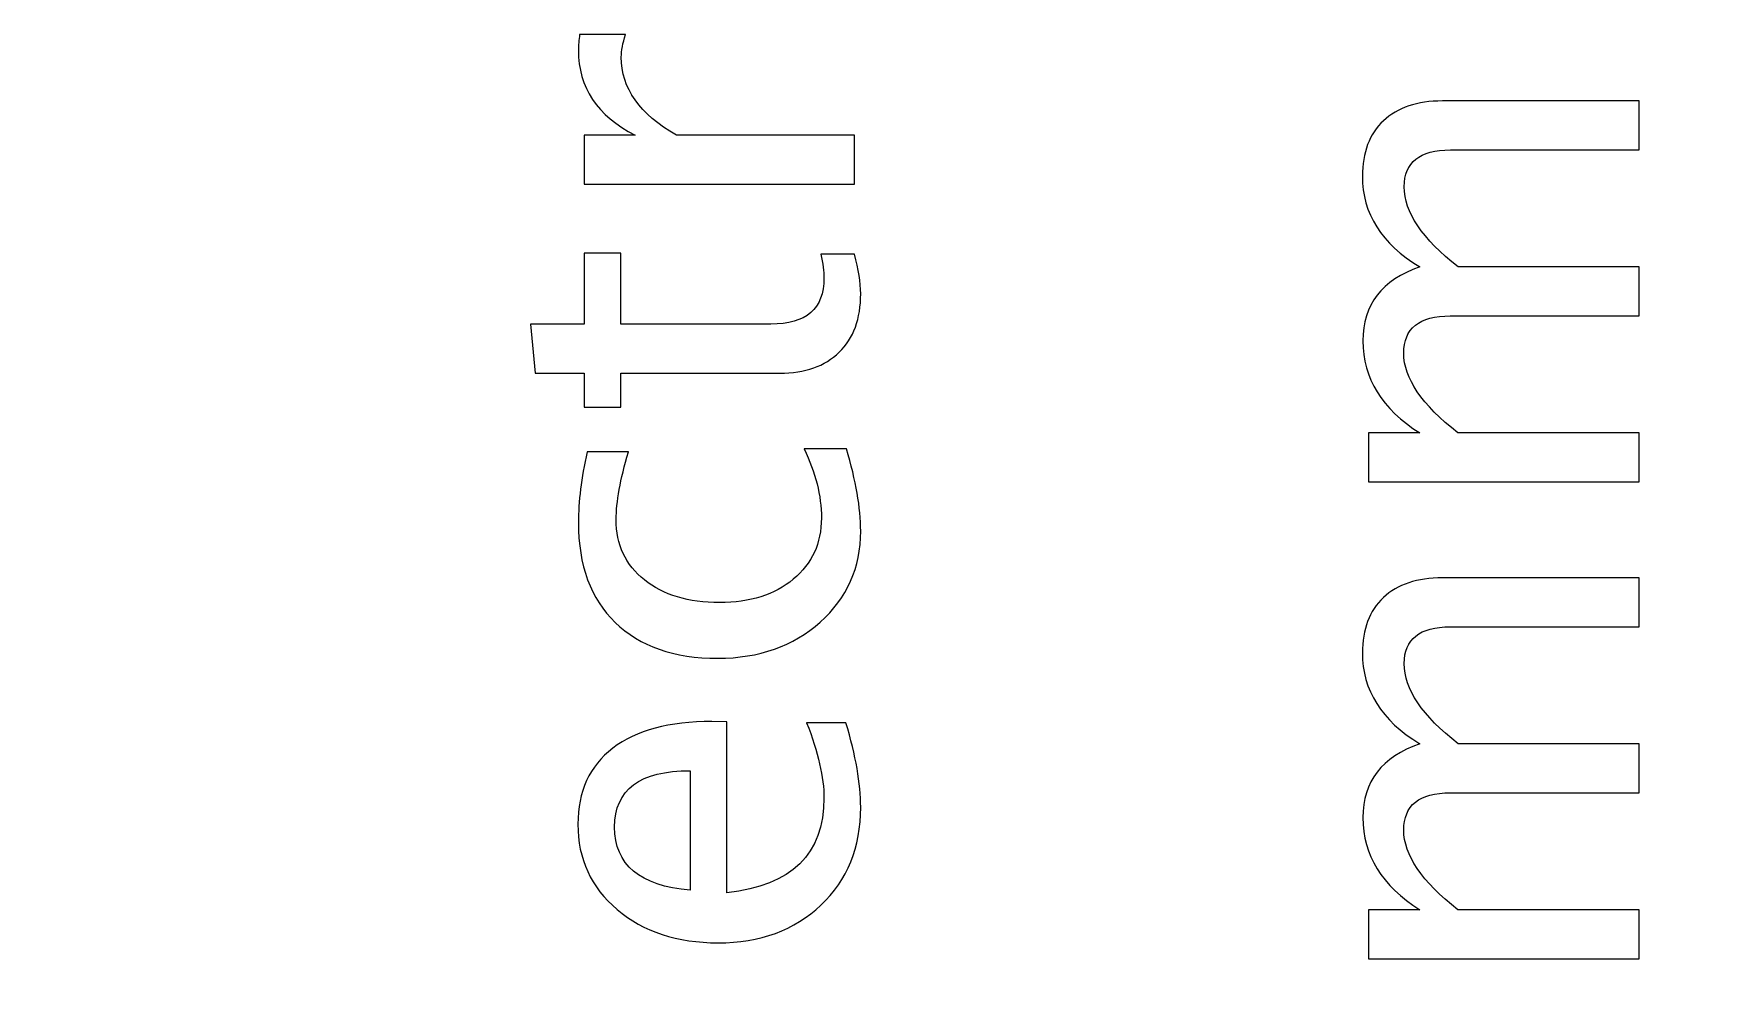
# Model space of a CAD drawing. Header units: centimetres. Extents: x -41.3 to 41.1, y -32.2 to 43.6.
# Drawn here: x -7.1 to 1.27, y -6.65 to -1.89 of the extents above; entities that cross this region are included whole.
import ezdxf

# ---------------------------------------------------------------- set-up
doc = ezdxf.new("R2010")
doc.units = ezdxf.units.CM
doc.header["$MEASUREMENT"] = 0
doc.layers.add('Layer 1', color=7, linetype='Continuous')

msp = doc.modelspace()

# ---------------------------------------------------------------- linework, layer by layer
at = {"layer": 'Layer 1', "color": 4, "lineweight": 53}
msp.add_open_spline([(31.7, -32.2), (31.7, -32.2), (-31.7, -32.2), (-31.7, -32.2), (-31.7, -32.2), (-31.97614, -32.2), (-32.2, -31.97614), (-32.2, -31.7), (-32.2, -31.7), (-32.2, -31.7), (-32.2, 31.7), (-32.2, 31.7), (-32.2, 31.7), (-32.2, 31.97614), (-31.97614, 32.2), (-31.7, 32.2), (-31.7, 32.2), (-31.7, 32.2), (31.7, 32.2), (31.7, 32.2), (31.7, 32.2), (31.97614, 32.2), (32.2, 31.97614), (32.2, 31.7), (32.2, 31.7), (32.2, 31.7), (32.2, -31.7), (32.2, -31.7), (32.2, -31.7), (32.2, -31.97614), (31.97614, -32.2), (31.7, -32.2)], degree=3, knots=[0, 0, 0, 0, 0.1111111, 0.1111111, 0.1111111, 0.1111111, 0.2222222, 0.2222222, 0.2222222, 0.2222222, 0.3333333, 0.3333333, 0.3333333, 0.3333333, 0.4444444, 0.4444444, 0.4444444, 0.4444444, 0.5555556, 0.5555556, 0.5555556, 0.5555556, 0.6666667, 0.6666667, 0.6666667, 0.6666667, 0.7777778, 0.7777778, 0.7777778, 0.7777778, 1, 1, 1, 1], dxfattribs=at)
at = {"layer": 'Layer 1', "color": 30, "lineweight": 53}
msp.add_open_spline([(-30, -30), (-30, -30), (-30, 30), (-30, 30), (-30, 30), (-30, 30), (30, 30), (30, 30), (30, 30), (30, 30), (30, -30), (30, -30), (30, -30), (30, -30), (-30, -30), (-30, -30)], degree=3, knots=[0, 0, 0, 0, 0.2, 0.2, 0.2, 0.2, 0.4, 0.4, 0.4, 0.4, 0.6, 0.6, 0.6, 0.6, 1, 1, 1, 1], dxfattribs=at)
at = {"layer": 'Layer 1'}
for points, knots in [([(-3.0154, -2.6414), (-3.0154, -2.6414), (-4.3616, -2.6414), (-4.3616, -2.6414), (-4.3616, -2.6414), (-4.3616, -2.6414), (-4.3616, -2.39756), (-4.3616, -2.39756), (-4.3616, -2.39756), (-4.3616, -2.39756), (-4.10718, -2.39756), (-4.10718, -2.39756), (-4.10718, -2.39756), (-4.29556, -2.30062), (-4.38954, -2.16007), (-4.38954, -1.9755), (-4.38954, -1.9755), (-4.38954, -1.95052), (-4.38742, -1.92427), (-4.38319, -1.89718), (-4.38319, -1.89718), (-4.38319, -1.89718), (-4.15501, -1.89718), (-4.15501, -1.89718), (-4.15501, -1.89718), (-4.16898, -1.93951), (-4.17618, -1.97677), (-4.17618, -2.00894), (-4.17618, -2.00894), (-4.17618, -2.16388), (-4.08474, -2.29342), (-3.90144, -2.39756), (-3.90144, -2.39756), (-3.90144, -2.39756), (-3.0154, -2.39756), (-3.0154, -2.39756), (-3.0154, -2.39756), (-3.0154, -2.39756), (-3.0154, -2.6414), (-3.0154, -2.6414)], [0, 0, 0, 0, 0.0909091, 0.0909091, 0.0909091, 0.0909091, 0.1818182, 0.1818182, 0.1818182, 0.1818182, 0.2727273, 0.2727273, 0.2727273, 0.2727273, 0.3636364, 0.3636364, 0.3636364, 0.3636364, 0.4545455, 0.4545455, 0.4545455, 0.4545455, 0.5454545, 0.5454545, 0.5454545, 0.5454545, 0.6363636, 0.6363636, 0.6363636, 0.6363636, 0.7272727, 0.7272727, 0.7272727, 0.7272727, 0.8181818, 0.8181818, 0.8181818, 0.8181818, 1, 1, 1, 1]), ([(0.88773, -4.12204), (0.88773, -4.12204), (-0.45847, -4.12204), (-0.45847, -4.12204), (-0.45847, -4.12204), (-0.45847, -4.12204), (-0.45847, -3.8782), (-0.45847, -3.8782), (-0.45847, -3.8782), (-0.45847, -3.8782), (-0.20405, -3.8782), (-0.20405, -3.8782), (-0.20405, -3.8782), (-0.39243, -3.75924), (-0.48641, -3.60684), (-0.48641, -3.42015), (-0.48641, -3.42015), (-0.48641, -3.24024), (-0.39243, -3.11789), (-0.20405, -3.0527), (-0.20405, -3.0527), (-0.39412, -2.93712), (-0.48895, -2.78641), (-0.48895, -2.60142), (-0.48895, -2.60142), (-0.48895, -2.48331), (-0.45424, -2.39144), (-0.38439, -2.32583), (-0.38439, -2.32583), (-0.31454, -2.26021), (-0.21675, -2.22719), (-0.09102, -2.22719), (-0.09102, -2.22719), (-0.09102, -2.22719), (0.88773, -2.22719), (0.88773, -2.22719), (0.88773, -2.22719), (0.88773, -2.22719), (0.88773, -2.47103), (0.88773, -2.47103), (0.88773, -2.47103), (0.88773, -2.47103), (-0.0508, -2.47103), (-0.0508, -2.47103), (-0.0508, -2.47103), (-0.20405, -2.47103), (-0.28067, -2.53199), (-0.28067, -2.65391), (-0.28067, -2.65391), (-0.28067, -2.78049), (-0.19135, -2.91341), (-0.01228, -3.0527), (-0.01228, -3.0527), (-0.01228, -3.0527), (0.88773, -3.0527), (0.88773, -3.0527), (0.88773, -3.0527), (0.88773, -3.0527), (0.88773, -3.29654), (0.88773, -3.29654), (0.88773, -3.29654), (0.88773, -3.29654), (-0.05165, -3.29654), (-0.05165, -3.29654), (-0.05165, -3.29654), (-0.20616, -3.29654), (-0.28321, -3.35835), (-0.28321, -3.48238), (-0.28321, -3.48238), (-0.28321, -3.60557), (-0.19346, -3.73765), (-0.01355, -3.8782), (-0.01355, -3.8782), (-0.01355, -3.8782), (0.88773, -3.8782), (0.88773, -3.8782), (0.88773, -3.8782), (0.88773, -3.8782), (0.88773, -4.12204), (0.88773, -4.12204)], [0, 0, 0, 0, 0.047619, 0.047619, 0.047619, 0.047619, 0.0952381, 0.0952381, 0.0952381, 0.0952381, 0.1428571, 0.1428571, 0.1428571, 0.1428571, 0.1904762, 0.1904762, 0.1904762, 0.1904762, 0.2380952, 0.2380952, 0.2380952, 0.2380952, 0.2857143, 0.2857143, 0.2857143, 0.2857143, 0.3333333, 0.3333333, 0.3333333, 0.3333333, 0.3809524, 0.3809524, 0.3809524, 0.3809524, 0.4285714, 0.4285714, 0.4285714, 0.4285714, 0.4761905, 0.4761905, 0.4761905, 0.4761905, 0.5238095, 0.5238095, 0.5238095, 0.5238095, 0.5714286, 0.5714286, 0.5714286, 0.5714286, 0.6190476, 0.6190476, 0.6190476, 0.6190476, 0.6666667, 0.6666667, 0.6666667, 0.6666667, 0.7142857, 0.7142857, 0.7142857, 0.7142857, 0.7619048, 0.7619048, 0.7619048, 0.7619048, 0.8095238, 0.8095238, 0.8095238, 0.8095238, 0.8571429, 0.8571429, 0.8571429, 0.8571429, 0.9047619, 0.9047619, 0.9047619, 0.9047619, 1, 1, 1, 1]), ([(-3.01582, -2.98939), (-2.99508, -3.06474), (-2.98492, -3.13036), (-2.98492, -3.18582), (-2.98492, -3.18582), (-2.98492, -3.31028), (-3.02048, -3.40722), (-3.0916, -3.47665), (-3.0916, -3.47665), (-3.16272, -3.5465), (-3.26136, -3.58121), (-3.38793, -3.58121), (-3.38793, -3.58121), (-3.38793, -3.58121), (-4.17872, -3.58121), (-4.17872, -3.58121), (-4.17872, -3.58121), (-4.17872, -3.58121), (-4.17872, -3.74971), (-4.17872, -3.74971), (-4.17872, -3.74971), (-4.17872, -3.74971), (-4.3616, -3.74971), (-4.3616, -3.74971), (-4.3616, -3.74971), (-4.3616, -3.74971), (-4.3616, -3.58121), (-4.3616, -3.58121), (-4.3616, -3.58121), (-4.3616, -3.58121), (-4.60502, -3.58121), (-4.60502, -3.58121), (-4.60502, -3.58121), (-4.60502, -3.58121), (-4.6283, -3.33737), (-4.6283, -3.33737), (-4.6283, -3.33737), (-4.6283, -3.33737), (-4.3616, -3.33737), (-4.3616, -3.33737), (-4.3616, -3.33737), (-4.3616, -3.33737), (-4.3616, -2.98431), (-4.3616, -2.98431), (-4.3616, -2.98431), (-4.3616, -2.98431), (-4.17872, -2.98431), (-4.17872, -2.98431), (-4.17872, -2.98431), (-4.17872, -2.98431), (-4.17872, -3.33737), (-4.17872, -3.33737), (-4.17872, -3.33737), (-4.17872, -3.33737), (-3.43196, -3.33737), (-3.43196, -3.33737), (-3.43196, -3.33737), (-3.25585, -3.33737), (-3.1678, -3.26075), (-3.1678, -3.10792), (-3.1678, -3.10792), (-3.1678, -3.07533), (-3.1733, -3.03596), (-3.18389, -2.98939), (-3.18389, -2.98939), (-3.18389, -2.98939), (-3.01582, -2.98939), (-3.01582, -2.98939)], [0, 0, 0, 0, 0.0555556, 0.0555556, 0.0555556, 0.0555556, 0.1111111, 0.1111111, 0.1111111, 0.1111111, 0.1666667, 0.1666667, 0.1666667, 0.1666667, 0.2222222, 0.2222222, 0.2222222, 0.2222222, 0.2777778, 0.2777778, 0.2777778, 0.2777778, 0.3333333, 0.3333333, 0.3333333, 0.3333333, 0.3888889, 0.3888889, 0.3888889, 0.3888889, 0.4444444, 0.4444444, 0.4444444, 0.4444444, 0.5, 0.5, 0.5, 0.5, 0.5555556, 0.5555556, 0.5555556, 0.5555556, 0.6111111, 0.6111111, 0.6111111, 0.6111111, 0.6666667, 0.6666667, 0.6666667, 0.6666667, 0.7222222, 0.7222222, 0.7222222, 0.7222222, 0.7777778, 0.7777778, 0.7777778, 0.7777778, 0.8333333, 0.8333333, 0.8333333, 0.8333333, 0.8888889, 0.8888889, 0.8888889, 0.8888889, 1, 1, 1, 1]), ([(-3.05604, -3.95756), (-3.00863, -4.11546), (-2.98492, -4.25178), (-2.98492, -4.3665), (-2.98492, -4.3665), (-2.98492, -4.54853), (-3.05223, -4.69924), (-3.18643, -4.81904), (-3.18643, -4.81904), (-3.32105, -4.93886), (-3.4908, -4.99897), (-3.69527, -4.99897), (-3.69527, -4.99897), (-3.91371, -4.99897), (-4.08432, -4.9397), (-4.20624, -4.82116), (-4.20624, -4.82116), (-4.32858, -4.70263), (-4.38954, -4.5371), (-4.38954, -4.32459), (-4.38954, -4.32459), (-4.38954, -4.22003), (-4.37515, -4.10234), (-4.34636, -3.9728), (-4.34636, -3.9728), (-4.34636, -3.9728), (-4.14062, -3.9728), (-4.14062, -3.9728), (-4.14062, -3.9728), (-4.18126, -4.11038), (-4.20158, -4.22257), (-4.20158, -4.30893), (-4.20158, -4.30893), (-4.20158, -4.43423), (-4.15459, -4.53456), (-4.06103, -4.60949), (-4.06103, -4.60949), (-3.96748, -4.68442), (-3.84259, -4.7221), (-3.68681, -4.7221), (-3.68681, -4.7221), (-3.53568, -4.7221), (-3.41376, -4.68315), (-3.3202, -4.60568), (-3.3202, -4.60568), (-3.22707, -4.52821), (-3.1805, -4.42704), (-3.1805, -4.30131), (-3.1805, -4.30131), (-3.1805, -4.18997), (-3.20929, -4.07567), (-3.26686, -3.95756), (-3.26686, -3.95756), (-3.26686, -3.95756), (-3.05604, -3.95756), (-3.05604, -3.95756)], [0, 0, 0, 0, 0.0666667, 0.0666667, 0.0666667, 0.0666667, 0.1333333, 0.1333333, 0.1333333, 0.1333333, 0.2, 0.2, 0.2, 0.2, 0.2666667, 0.2666667, 0.2666667, 0.2666667, 0.3333333, 0.3333333, 0.3333333, 0.3333333, 0.4, 0.4, 0.4, 0.4, 0.4666667, 0.4666667, 0.4666667, 0.4666667, 0.5333333, 0.5333333, 0.5333333, 0.5333333, 0.6, 0.6, 0.6, 0.6, 0.6666667, 0.6666667, 0.6666667, 0.6666667, 0.7333333, 0.7333333, 0.7333333, 0.7333333, 0.8, 0.8, 0.8, 0.8, 0.8666667, 0.8666667, 0.8666667, 0.8666667, 1, 1, 1, 1]), ([(0.88773, -6.49357), (0.88773, -6.49357), (-0.45847, -6.49357), (-0.45847, -6.49357), (-0.45847, -6.49357), (-0.45847, -6.49357), (-0.45847, -6.24973), (-0.45847, -6.24973), (-0.45847, -6.24973), (-0.45847, -6.24973), (-0.20405, -6.24973), (-0.20405, -6.24973), (-0.20405, -6.24973), (-0.39243, -6.13077), (-0.48641, -5.97837), (-0.48641, -5.79168), (-0.48641, -5.79168), (-0.48641, -5.61177), (-0.39243, -5.48942), (-0.20405, -5.42423), (-0.20405, -5.42423), (-0.39412, -5.30865), (-0.48895, -5.15794), (-0.48895, -4.97295), (-0.48895, -4.97295), (-0.48895, -4.85484), (-0.45424, -4.76297), (-0.38439, -4.69736), (-0.38439, -4.69736), (-0.31454, -4.63174), (-0.21675, -4.59872), (-0.09102, -4.59872), (-0.09102, -4.59872), (-0.09102, -4.59872), (0.88773, -4.59872), (0.88773, -4.59872), (0.88773, -4.59872), (0.88773, -4.59872), (0.88773, -4.84256), (0.88773, -4.84256), (0.88773, -4.84256), (0.88773, -4.84256), (-0.0508, -4.84256), (-0.0508, -4.84256), (-0.0508, -4.84256), (-0.20405, -4.84256), (-0.28067, -4.90352), (-0.28067, -5.02544), (-0.28067, -5.02544), (-0.28067, -5.15202), (-0.19135, -5.28494), (-0.01228, -5.42423), (-0.01228, -5.42423), (-0.01228, -5.42423), (0.88773, -5.42423), (0.88773, -5.42423), (0.88773, -5.42423), (0.88773, -5.42423), (0.88773, -5.66807), (0.88773, -5.66807), (0.88773, -5.66807), (0.88773, -5.66807), (-0.05165, -5.66807), (-0.05165, -5.66807), (-0.05165, -5.66807), (-0.20616, -5.66807), (-0.28321, -5.72988), (-0.28321, -5.85391), (-0.28321, -5.85391), (-0.28321, -5.9771), (-0.19346, -6.10918), (-0.01355, -6.24973), (-0.01355, -6.24973), (-0.01355, -6.24973), (0.88773, -6.24973), (0.88773, -6.24973), (0.88773, -6.24973), (0.88773, -6.24973), (0.88773, -6.49357), (0.88773, -6.49357)], [0, 0, 0, 0, 0.047619, 0.047619, 0.047619, 0.047619, 0.0952381, 0.0952381, 0.0952381, 0.0952381, 0.1428571, 0.1428571, 0.1428571, 0.1428571, 0.1904762, 0.1904762, 0.1904762, 0.1904762, 0.2380952, 0.2380952, 0.2380952, 0.2380952, 0.2857143, 0.2857143, 0.2857143, 0.2857143, 0.3333333, 0.3333333, 0.3333333, 0.3333333, 0.3809524, 0.3809524, 0.3809524, 0.3809524, 0.4285714, 0.4285714, 0.4285714, 0.4285714, 0.4761905, 0.4761905, 0.4761905, 0.4761905, 0.5238095, 0.5238095, 0.5238095, 0.5238095, 0.5714286, 0.5714286, 0.5714286, 0.5714286, 0.6190476, 0.6190476, 0.6190476, 0.6190476, 0.6666667, 0.6666667, 0.6666667, 0.6666667, 0.7142857, 0.7142857, 0.7142857, 0.7142857, 0.7619048, 0.7619048, 0.7619048, 0.7619048, 0.8095238, 0.8095238, 0.8095238, 0.8095238, 0.8571429, 0.8571429, 0.8571429, 0.8571429, 0.9047619, 0.9047619, 0.9047619, 0.9047619, 1, 1, 1, 1]), ([(-3.05858, -5.31944), (-3.00947, -5.48327), (-2.98492, -5.62339), (-2.98492, -5.74023), (-2.98492, -5.74023), (-2.98492, -5.93962), (-3.05096, -6.10176), (-3.18262, -6.22664), (-3.18262, -6.22664), (-3.31427, -6.35154), (-3.48488, -6.41419), (-3.69485, -6.41419), (-3.69485, -6.41419), (-3.89847, -6.41419), (-4.06569, -6.35916), (-4.1965, -6.24866), (-4.1965, -6.24866), (-4.32689, -6.13817), (-4.39208, -5.99677), (-4.39208, -5.82448), (-4.39208, -5.82448), (-4.39208, -5.66149), (-4.33408, -5.53534), (-4.21809, -5.44644), (-4.21809, -5.44644), (-4.1021, -5.35754), (-3.93784, -5.31309), (-3.72491, -5.31309), (-3.72491, -5.31309), (-3.72491, -5.31309), (-3.6504, -5.31436), (-3.6504, -5.31436), (-3.6504, -5.31436), (-3.6504, -5.31436), (-3.6504, -6.16526), (-3.6504, -6.16526), (-3.6504, -6.16526), (-3.32867, -6.1297), (-3.1678, -5.97264), (-3.1678, -5.69451), (-3.1678, -5.69451), (-3.1678, -5.59249), (-3.19659, -5.46761), (-3.25416, -5.31944), (-3.25416, -5.31944), (-3.25416, -5.31944), (-3.05858, -5.31944), (-3.05858, -5.31944)], [0, 0, 0, 0, 0.0769231, 0.0769231, 0.0769231, 0.0769231, 0.1538462, 0.1538462, 0.1538462, 0.1538462, 0.2307692, 0.2307692, 0.2307692, 0.2307692, 0.3076923, 0.3076923, 0.3076923, 0.3076923, 0.3846154, 0.3846154, 0.3846154, 0.3846154, 0.4615385, 0.4615385, 0.4615385, 0.4615385, 0.5384615, 0.5384615, 0.5384615, 0.5384615, 0.6153846, 0.6153846, 0.6153846, 0.6153846, 0.6923077, 0.6923077, 0.6923077, 0.6923077, 0.7692308, 0.7692308, 0.7692308, 0.7692308, 0.8461538, 0.8461538, 0.8461538, 0.8461538, 1, 1, 1, 1]), ([(-3.83328, -6.15256), (-3.83328, -6.15256), (-3.83328, -5.5582), (-3.83328, -5.5582), (-3.83328, -5.5582), (-4.08389, -5.5582), (-4.2092, -5.65176), (-4.2092, -5.83845), (-4.2092, -5.83845), (-4.2092, -6.02641), (-4.08389, -6.13097), (-3.83328, -6.15256)], [0, 0, 0, 0, 0.25, 0.25, 0.25, 0.25, 0.5, 0.5, 0.5, 0.5, 1, 1, 1, 1])]:
    msp.add_open_spline(points, degree=3, knots=knots, dxfattribs=at)
at = {"layer": 'Layer 1', "color": 30, "lineweight": 9}
for points, knots in [([(-3.0154, -2.6414), (-3.0154, -2.6414), (-4.3616, -2.6414), (-4.3616, -2.6414), (-4.3616, -2.6414), (-4.3616, -2.6414), (-4.3616, -2.39756), (-4.3616, -2.39756), (-4.3616, -2.39756), (-4.3616, -2.39756), (-4.10718, -2.39756), (-4.10718, -2.39756), (-4.10718, -2.39756), (-4.29556, -2.30062), (-4.38954, -2.16007), (-4.38954, -1.9755), (-4.38954, -1.9755), (-4.38954, -1.95052), (-4.38742, -1.92427), (-4.38319, -1.89718), (-4.38319, -1.89718), (-4.38319, -1.89718), (-4.15501, -1.89718), (-4.15501, -1.89718), (-4.15501, -1.89718), (-4.16898, -1.93951), (-4.17618, -1.97677), (-4.17618, -2.00894), (-4.17618, -2.00894), (-4.17618, -2.16388), (-4.08474, -2.29342), (-3.90144, -2.39756), (-3.90144, -2.39756), (-3.90144, -2.39756), (-3.0154, -2.39756), (-3.0154, -2.39756), (-3.0154, -2.39756), (-3.0154, -2.39756), (-3.0154, -2.6414), (-3.0154, -2.6414)], [0, 0, 0, 0, 0.0909091, 0.0909091, 0.0909091, 0.0909091, 0.1818182, 0.1818182, 0.1818182, 0.1818182, 0.2727273, 0.2727273, 0.2727273, 0.2727273, 0.3636364, 0.3636364, 0.3636364, 0.3636364, 0.4545455, 0.4545455, 0.4545455, 0.4545455, 0.5454545, 0.5454545, 0.5454545, 0.5454545, 0.6363636, 0.6363636, 0.6363636, 0.6363636, 0.7272727, 0.7272727, 0.7272727, 0.7272727, 0.8181818, 0.8181818, 0.8181818, 0.8181818, 1, 1, 1, 1]), ([(0.88773, -4.12204), (0.88773, -4.12204), (-0.45847, -4.12204), (-0.45847, -4.12204), (-0.45847, -4.12204), (-0.45847, -4.12204), (-0.45847, -3.8782), (-0.45847, -3.8782), (-0.45847, -3.8782), (-0.45847, -3.8782), (-0.20405, -3.8782), (-0.20405, -3.8782), (-0.20405, -3.8782), (-0.39243, -3.75924), (-0.48641, -3.60684), (-0.48641, -3.42015), (-0.48641, -3.42015), (-0.48641, -3.24024), (-0.39243, -3.11789), (-0.20405, -3.0527), (-0.20405, -3.0527), (-0.39412, -2.93712), (-0.48895, -2.78641), (-0.48895, -2.60142), (-0.48895, -2.60142), (-0.48895, -2.48331), (-0.45424, -2.39144), (-0.38439, -2.32583), (-0.38439, -2.32583), (-0.31454, -2.26021), (-0.21675, -2.22719), (-0.09102, -2.22719), (-0.09102, -2.22719), (-0.09102, -2.22719), (0.88773, -2.22719), (0.88773, -2.22719), (0.88773, -2.22719), (0.88773, -2.22719), (0.88773, -2.47103), (0.88773, -2.47103), (0.88773, -2.47103), (0.88773, -2.47103), (-0.0508, -2.47103), (-0.0508, -2.47103), (-0.0508, -2.47103), (-0.20405, -2.47103), (-0.28067, -2.53199), (-0.28067, -2.65391), (-0.28067, -2.65391), (-0.28067, -2.78049), (-0.19135, -2.91341), (-0.01228, -3.0527), (-0.01228, -3.0527), (-0.01228, -3.0527), (0.88773, -3.0527), (0.88773, -3.0527), (0.88773, -3.0527), (0.88773, -3.0527), (0.88773, -3.29654), (0.88773, -3.29654), (0.88773, -3.29654), (0.88773, -3.29654), (-0.05165, -3.29654), (-0.05165, -3.29654), (-0.05165, -3.29654), (-0.20616, -3.29654), (-0.28321, -3.35835), (-0.28321, -3.48238), (-0.28321, -3.48238), (-0.28321, -3.60557), (-0.19346, -3.73765), (-0.01355, -3.8782), (-0.01355, -3.8782), (-0.01355, -3.8782), (0.88773, -3.8782), (0.88773, -3.8782), (0.88773, -3.8782), (0.88773, -3.8782), (0.88773, -4.12204), (0.88773, -4.12204)], [0, 0, 0, 0, 0.047619, 0.047619, 0.047619, 0.047619, 0.0952381, 0.0952381, 0.0952381, 0.0952381, 0.1428571, 0.1428571, 0.1428571, 0.1428571, 0.1904762, 0.1904762, 0.1904762, 0.1904762, 0.2380952, 0.2380952, 0.2380952, 0.2380952, 0.2857143, 0.2857143, 0.2857143, 0.2857143, 0.3333333, 0.3333333, 0.3333333, 0.3333333, 0.3809524, 0.3809524, 0.3809524, 0.3809524, 0.4285714, 0.4285714, 0.4285714, 0.4285714, 0.4761905, 0.4761905, 0.4761905, 0.4761905, 0.5238095, 0.5238095, 0.5238095, 0.5238095, 0.5714286, 0.5714286, 0.5714286, 0.5714286, 0.6190476, 0.6190476, 0.6190476, 0.6190476, 0.6666667, 0.6666667, 0.6666667, 0.6666667, 0.7142857, 0.7142857, 0.7142857, 0.7142857, 0.7619048, 0.7619048, 0.7619048, 0.7619048, 0.8095238, 0.8095238, 0.8095238, 0.8095238, 0.8571429, 0.8571429, 0.8571429, 0.8571429, 0.9047619, 0.9047619, 0.9047619, 0.9047619, 1, 1, 1, 1]), ([(-3.01582, -2.98939), (-2.99508, -3.06474), (-2.98492, -3.13036), (-2.98492, -3.18582), (-2.98492, -3.18582), (-2.98492, -3.31028), (-3.02048, -3.40722), (-3.0916, -3.47665), (-3.0916, -3.47665), (-3.16272, -3.5465), (-3.26136, -3.58121), (-3.38793, -3.58121), (-3.38793, -3.58121), (-3.38793, -3.58121), (-4.17872, -3.58121), (-4.17872, -3.58121), (-4.17872, -3.58121), (-4.17872, -3.58121), (-4.17872, -3.74971), (-4.17872, -3.74971), (-4.17872, -3.74971), (-4.17872, -3.74971), (-4.3616, -3.74971), (-4.3616, -3.74971), (-4.3616, -3.74971), (-4.3616, -3.74971), (-4.3616, -3.58121), (-4.3616, -3.58121), (-4.3616, -3.58121), (-4.3616, -3.58121), (-4.60502, -3.58121), (-4.60502, -3.58121), (-4.60502, -3.58121), (-4.60502, -3.58121), (-4.6283, -3.33737), (-4.6283, -3.33737), (-4.6283, -3.33737), (-4.6283, -3.33737), (-4.3616, -3.33737), (-4.3616, -3.33737), (-4.3616, -3.33737), (-4.3616, -3.33737), (-4.3616, -2.98431), (-4.3616, -2.98431), (-4.3616, -2.98431), (-4.3616, -2.98431), (-4.17872, -2.98431), (-4.17872, -2.98431), (-4.17872, -2.98431), (-4.17872, -2.98431), (-4.17872, -3.33737), (-4.17872, -3.33737), (-4.17872, -3.33737), (-4.17872, -3.33737), (-3.43196, -3.33737), (-3.43196, -3.33737), (-3.43196, -3.33737), (-3.25585, -3.33737), (-3.1678, -3.26075), (-3.1678, -3.10792), (-3.1678, -3.10792), (-3.1678, -3.07533), (-3.1733, -3.03596), (-3.18389, -2.98939), (-3.18389, -2.98939), (-3.18389, -2.98939), (-3.01582, -2.98939), (-3.01582, -2.98939)], [0, 0, 0, 0, 0.0555556, 0.0555556, 0.0555556, 0.0555556, 0.1111111, 0.1111111, 0.1111111, 0.1111111, 0.1666667, 0.1666667, 0.1666667, 0.1666667, 0.2222222, 0.2222222, 0.2222222, 0.2222222, 0.2777778, 0.2777778, 0.2777778, 0.2777778, 0.3333333, 0.3333333, 0.3333333, 0.3333333, 0.3888889, 0.3888889, 0.3888889, 0.3888889, 0.4444444, 0.4444444, 0.4444444, 0.4444444, 0.5, 0.5, 0.5, 0.5, 0.5555556, 0.5555556, 0.5555556, 0.5555556, 0.6111111, 0.6111111, 0.6111111, 0.6111111, 0.6666667, 0.6666667, 0.6666667, 0.6666667, 0.7222222, 0.7222222, 0.7222222, 0.7222222, 0.7777778, 0.7777778, 0.7777778, 0.7777778, 0.8333333, 0.8333333, 0.8333333, 0.8333333, 0.8888889, 0.8888889, 0.8888889, 0.8888889, 1, 1, 1, 1]), ([(-3.05604, -3.95756), (-3.00863, -4.11546), (-2.98492, -4.25178), (-2.98492, -4.3665), (-2.98492, -4.3665), (-2.98492, -4.54853), (-3.05223, -4.69924), (-3.18643, -4.81904), (-3.18643, -4.81904), (-3.32105, -4.93886), (-3.4908, -4.99897), (-3.69527, -4.99897), (-3.69527, -4.99897), (-3.91371, -4.99897), (-4.08432, -4.9397), (-4.20624, -4.82116), (-4.20624, -4.82116), (-4.32858, -4.70263), (-4.38954, -4.5371), (-4.38954, -4.32459), (-4.38954, -4.32459), (-4.38954, -4.22003), (-4.37515, -4.10234), (-4.34636, -3.9728), (-4.34636, -3.9728), (-4.34636, -3.9728), (-4.14062, -3.9728), (-4.14062, -3.9728), (-4.14062, -3.9728), (-4.18126, -4.11038), (-4.20158, -4.22257), (-4.20158, -4.30893), (-4.20158, -4.30893), (-4.20158, -4.43423), (-4.15459, -4.53456), (-4.06103, -4.60949), (-4.06103, -4.60949), (-3.96748, -4.68442), (-3.84259, -4.7221), (-3.68681, -4.7221), (-3.68681, -4.7221), (-3.53568, -4.7221), (-3.41376, -4.68315), (-3.3202, -4.60568), (-3.3202, -4.60568), (-3.22707, -4.52821), (-3.1805, -4.42704), (-3.1805, -4.30131), (-3.1805, -4.30131), (-3.1805, -4.18997), (-3.20929, -4.07567), (-3.26686, -3.95756), (-3.26686, -3.95756), (-3.26686, -3.95756), (-3.05604, -3.95756), (-3.05604, -3.95756)], [0, 0, 0, 0, 0.0666667, 0.0666667, 0.0666667, 0.0666667, 0.1333333, 0.1333333, 0.1333333, 0.1333333, 0.2, 0.2, 0.2, 0.2, 0.2666667, 0.2666667, 0.2666667, 0.2666667, 0.3333333, 0.3333333, 0.3333333, 0.3333333, 0.4, 0.4, 0.4, 0.4, 0.4666667, 0.4666667, 0.4666667, 0.4666667, 0.5333333, 0.5333333, 0.5333333, 0.5333333, 0.6, 0.6, 0.6, 0.6, 0.6666667, 0.6666667, 0.6666667, 0.6666667, 0.7333333, 0.7333333, 0.7333333, 0.7333333, 0.8, 0.8, 0.8, 0.8, 0.8666667, 0.8666667, 0.8666667, 0.8666667, 1, 1, 1, 1]), ([(0.88773, -6.49357), (0.88773, -6.49357), (-0.45847, -6.49357), (-0.45847, -6.49357), (-0.45847, -6.49357), (-0.45847, -6.49357), (-0.45847, -6.24973), (-0.45847, -6.24973), (-0.45847, -6.24973), (-0.45847, -6.24973), (-0.20405, -6.24973), (-0.20405, -6.24973), (-0.20405, -6.24973), (-0.39243, -6.13077), (-0.48641, -5.97837), (-0.48641, -5.79168), (-0.48641, -5.79168), (-0.48641, -5.61177), (-0.39243, -5.48942), (-0.20405, -5.42423), (-0.20405, -5.42423), (-0.39412, -5.30865), (-0.48895, -5.15794), (-0.48895, -4.97295), (-0.48895, -4.97295), (-0.48895, -4.85484), (-0.45424, -4.76297), (-0.38439, -4.69736), (-0.38439, -4.69736), (-0.31454, -4.63174), (-0.21675, -4.59872), (-0.09102, -4.59872), (-0.09102, -4.59872), (-0.09102, -4.59872), (0.88773, -4.59872), (0.88773, -4.59872), (0.88773, -4.59872), (0.88773, -4.59872), (0.88773, -4.84256), (0.88773, -4.84256), (0.88773, -4.84256), (0.88773, -4.84256), (-0.0508, -4.84256), (-0.0508, -4.84256), (-0.0508, -4.84256), (-0.20405, -4.84256), (-0.28067, -4.90352), (-0.28067, -5.02544), (-0.28067, -5.02544), (-0.28067, -5.15202), (-0.19135, -5.28494), (-0.01228, -5.42423), (-0.01228, -5.42423), (-0.01228, -5.42423), (0.88773, -5.42423), (0.88773, -5.42423), (0.88773, -5.42423), (0.88773, -5.42423), (0.88773, -5.66807), (0.88773, -5.66807), (0.88773, -5.66807), (0.88773, -5.66807), (-0.05165, -5.66807), (-0.05165, -5.66807), (-0.05165, -5.66807), (-0.20616, -5.66807), (-0.28321, -5.72988), (-0.28321, -5.85391), (-0.28321, -5.85391), (-0.28321, -5.9771), (-0.19346, -6.10918), (-0.01355, -6.24973), (-0.01355, -6.24973), (-0.01355, -6.24973), (0.88773, -6.24973), (0.88773, -6.24973), (0.88773, -6.24973), (0.88773, -6.24973), (0.88773, -6.49357), (0.88773, -6.49357)], [0, 0, 0, 0, 0.047619, 0.047619, 0.047619, 0.047619, 0.0952381, 0.0952381, 0.0952381, 0.0952381, 0.1428571, 0.1428571, 0.1428571, 0.1428571, 0.1904762, 0.1904762, 0.1904762, 0.1904762, 0.2380952, 0.2380952, 0.2380952, 0.2380952, 0.2857143, 0.2857143, 0.2857143, 0.2857143, 0.3333333, 0.3333333, 0.3333333, 0.3333333, 0.3809524, 0.3809524, 0.3809524, 0.3809524, 0.4285714, 0.4285714, 0.4285714, 0.4285714, 0.4761905, 0.4761905, 0.4761905, 0.4761905, 0.5238095, 0.5238095, 0.5238095, 0.5238095, 0.5714286, 0.5714286, 0.5714286, 0.5714286, 0.6190476, 0.6190476, 0.6190476, 0.6190476, 0.6666667, 0.6666667, 0.6666667, 0.6666667, 0.7142857, 0.7142857, 0.7142857, 0.7142857, 0.7619048, 0.7619048, 0.7619048, 0.7619048, 0.8095238, 0.8095238, 0.8095238, 0.8095238, 0.8571429, 0.8571429, 0.8571429, 0.8571429, 0.9047619, 0.9047619, 0.9047619, 0.9047619, 1, 1, 1, 1]), ([(-3.05858, -5.31944), (-3.00947, -5.48327), (-2.98492, -5.62339), (-2.98492, -5.74023), (-2.98492, -5.74023), (-2.98492, -5.93962), (-3.05096, -6.10176), (-3.18262, -6.22664), (-3.18262, -6.22664), (-3.31427, -6.35154), (-3.48488, -6.41419), (-3.69485, -6.41419), (-3.69485, -6.41419), (-3.89847, -6.41419), (-4.06569, -6.35916), (-4.1965, -6.24866), (-4.1965, -6.24866), (-4.32689, -6.13817), (-4.39208, -5.99677), (-4.39208, -5.82448), (-4.39208, -5.82448), (-4.39208, -5.66149), (-4.33408, -5.53534), (-4.21809, -5.44644), (-4.21809, -5.44644), (-4.1021, -5.35754), (-3.93784, -5.31309), (-3.72491, -5.31309), (-3.72491, -5.31309), (-3.72491, -5.31309), (-3.6504, -5.31436), (-3.6504, -5.31436), (-3.6504, -5.31436), (-3.6504, -5.31436), (-3.6504, -6.16526), (-3.6504, -6.16526), (-3.6504, -6.16526), (-3.32867, -6.1297), (-3.1678, -5.97264), (-3.1678, -5.69451), (-3.1678, -5.69451), (-3.1678, -5.59249), (-3.19659, -5.46761), (-3.25416, -5.31944), (-3.25416, -5.31944), (-3.25416, -5.31944), (-3.05858, -5.31944), (-3.05858, -5.31944)], [0, 0, 0, 0, 0.0769231, 0.0769231, 0.0769231, 0.0769231, 0.1538462, 0.1538462, 0.1538462, 0.1538462, 0.2307692, 0.2307692, 0.2307692, 0.2307692, 0.3076923, 0.3076923, 0.3076923, 0.3076923, 0.3846154, 0.3846154, 0.3846154, 0.3846154, 0.4615385, 0.4615385, 0.4615385, 0.4615385, 0.5384615, 0.5384615, 0.5384615, 0.5384615, 0.6153846, 0.6153846, 0.6153846, 0.6153846, 0.6923077, 0.6923077, 0.6923077, 0.6923077, 0.7692308, 0.7692308, 0.7692308, 0.7692308, 0.8461538, 0.8461538, 0.8461538, 0.8461538, 1, 1, 1, 1]), ([(-3.83328, -6.15256), (-3.83328, -6.15256), (-3.83328, -5.5582), (-3.83328, -5.5582), (-3.83328, -5.5582), (-4.08389, -5.5582), (-4.2092, -5.65176), (-4.2092, -5.83845), (-4.2092, -5.83845), (-4.2092, -6.02641), (-4.08389, -6.13097), (-3.83328, -6.15256)], [0, 0, 0, 0, 0.25, 0.25, 0.25, 0.25, 0.5, 0.5, 0.5, 0.5, 1, 1, 1, 1])]:
    msp.add_open_spline(points, degree=3, knots=knots, dxfattribs=at)

doc.saveas('drawing.dxf')
